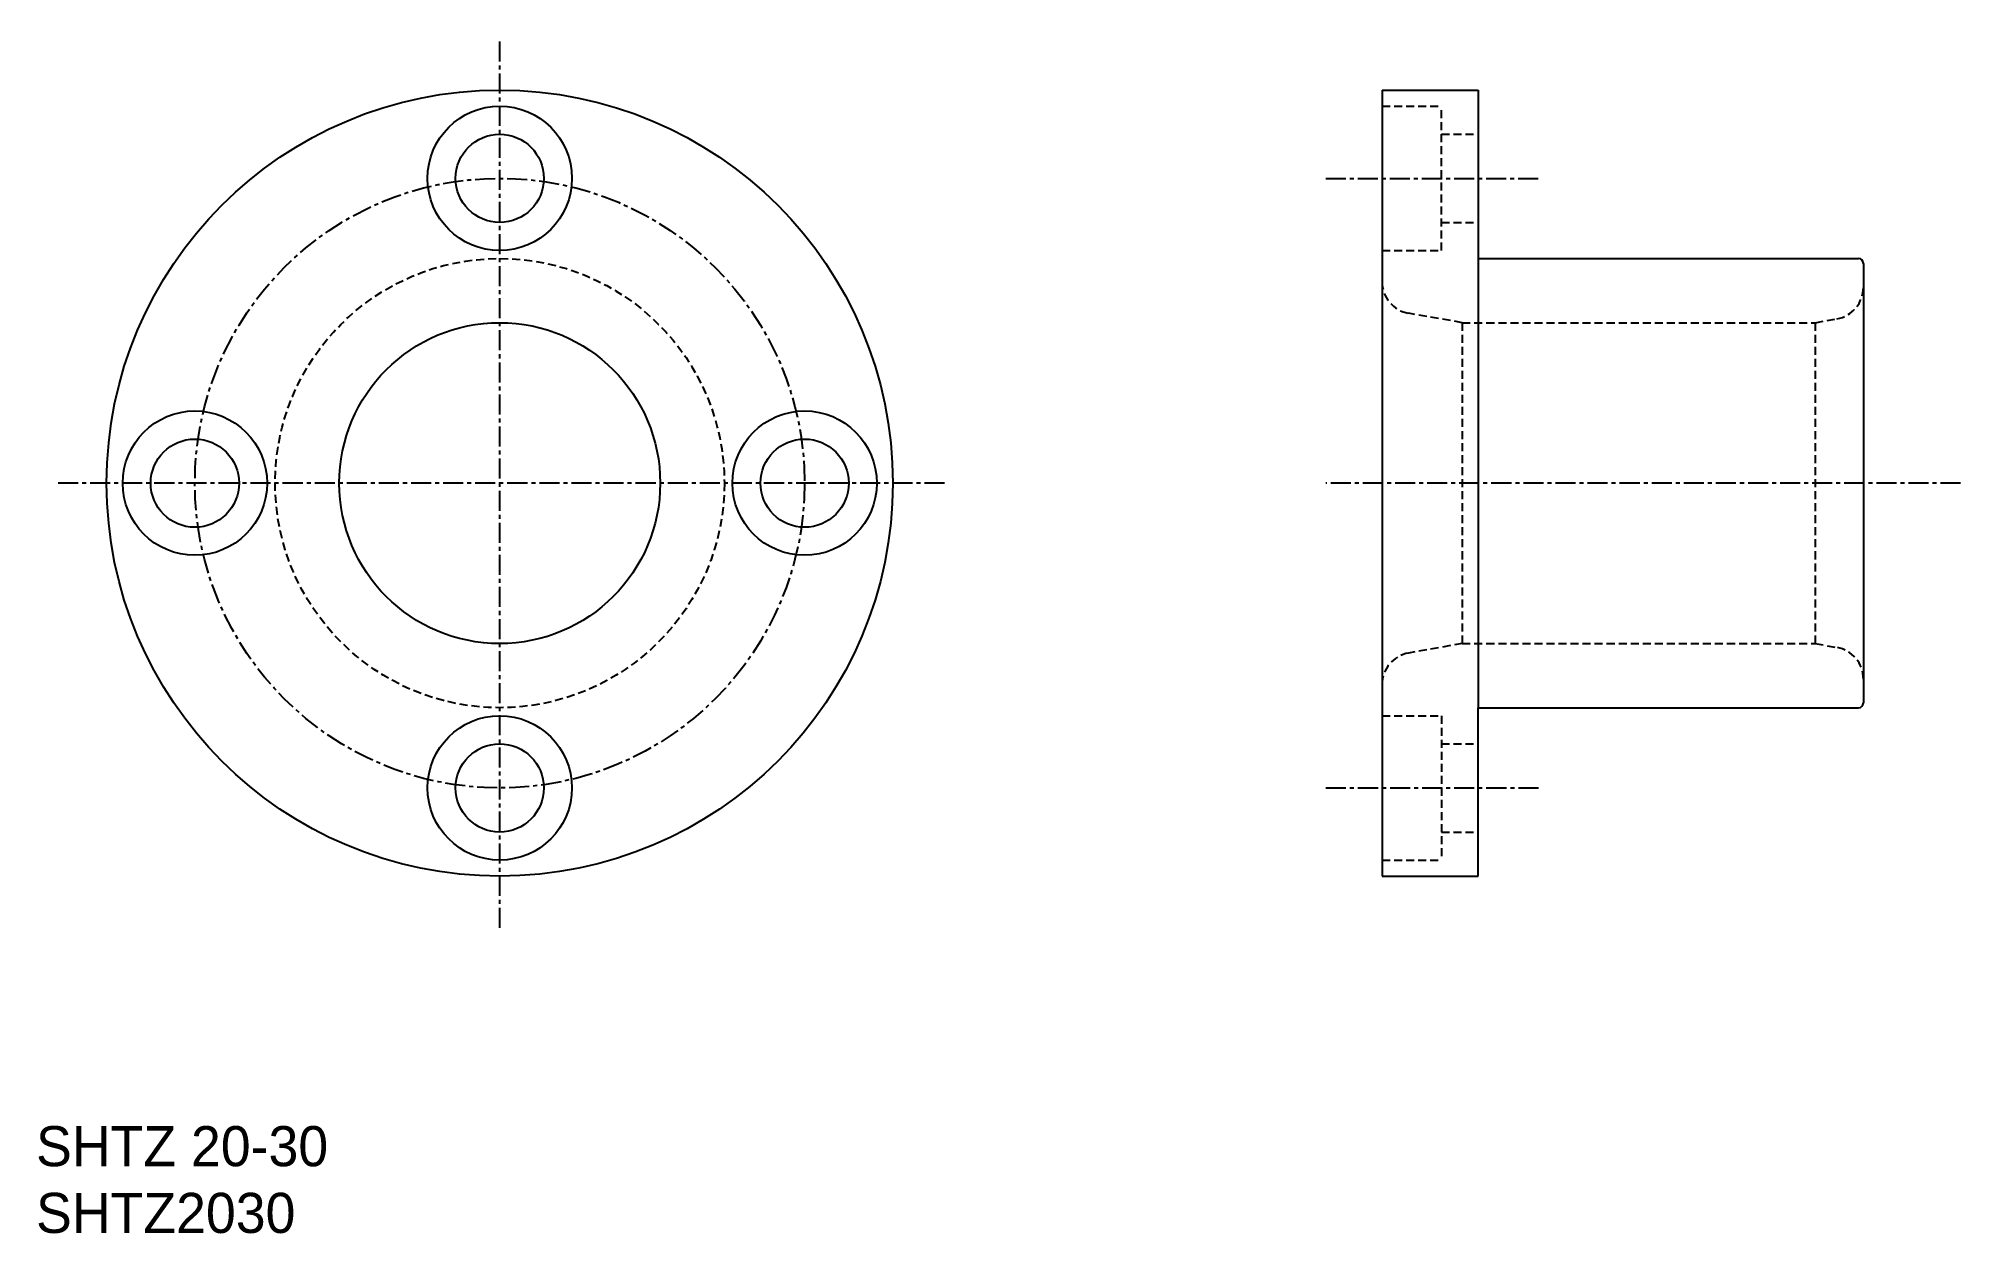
# Model space of a CAD drawing. Extents: x 21 to 141, y 31 to 106.
import ezdxf

# ---------------------------------------------------------------- set-up
doc = ezdxf.new("R2010")
doc.units = 0
doc.linetypes.add('CENTER', pattern=[2, 1.25, -0.25, 0.25, -0.25])
doc.linetypes.add('DASHED', pattern=[0.75, 0.5, -0.25])
doc.layers.get('0').update_dxf_attribs({"linetype": 'CONTINUOUS'})
doc.layers.add('CENTER', color=1, linetype='CENTER')

msp = doc.modelspace()

# ---------------------------------------------------------------- linework, layer by layer
at = {"color": 7, "linetype": 'CONTINUOUS'}
for p, q in [((104.64, 102.58), (110.64, 102.58)), ((104.64, 102.58), (104.64, 53.58)), ((110.64, 102.58), (110.64, 92.08)), ((110.64, 92.08), (134.34, 92.08)), ((110.64, 92.08), (110.64, 64.08)), ((134.64, 91.78), (134.64, 64.38)), ((110.64, 64.08), (134.34, 64.08)), ((110.64, 53.58), (110.64, 64.08)), ((104.64, 53.58), (110.64, 53.58))]:
    msp.add_line(p, q, dxfattribs=at)
at = {"color": 3, "linetype": 'DASHED'}
for p, q in [((104.64, 101.58), (108.34, 101.58)), ((108.34, 92.58), (108.34, 101.58)), ((108.34, 99.83), (110.64, 99.83)), ((108.34, 94.33), (110.64, 94.33)), ((104.64, 92.58), (108.34, 92.58)), ((109.64, 88.08), (106.29, 88.67)), ((109.64, 88.08), (109.64, 68.08)), ((109.64, 88.08), (131.64, 88.08)), ((131.64, 88.08), (132.99, 88.32)), ((131.64, 88.08), (131.64, 68.08)), ((109.64, 68.08), (106.29, 67.49)), ((109.64, 68.08), (131.64, 68.08)), ((131.64, 68.08), (132.99, 67.84)), ((104.64, 63.58), (108.34, 63.58)), ((108.34, 63.58), (108.34, 54.58)), ((108.34, 61.83), (110.64, 61.83)), ((108.34, 56.33), (110.64, 56.33)), ((104.64, 54.58), (108.34, 54.58))]:
    msp.add_line(p, q, dxfattribs=at)
at = {"color": 7, "linetype": 'CONTINUOUS'}
for centre, radius in [((49.65, 78.08), 24.5), ((49.65, 97.08), 4.5), ((49.65, 97.08), 2.75), ((49.65, 78.08), 10), ((30.65, 78.08), 4.5), ((68.65, 78.08), 4.5), ((30.65, 78.08), 2.75), ((68.65, 78.08), 2.75), ((49.65, 59.08), 4.5), ((49.65, 59.08), 2.75)]:
    msp.add_circle(centre, radius, dxfattribs=at)
at = {"color": 3, "linetype": 'DASHED'}
msp.add_circle((49.65, 78.08), 14, dxfattribs=at)
at = {"color": 7, "linetype": 'CONTINUOUS'}
for centre, start, end in [((134.34, 91.78), 0, 90), ((134.34, 64.38), 270, 0)]:
    msp.add_arc(centre, 0.3, start, end, dxfattribs=at)
at = {"color": 3, "linetype": 'DASHED'}
for centre, start, end in [((106.64, 90.64), 180, 260), ((132.64, 90.29), 280, 0), ((106.64, 65.52), 100, 180), ((132.64, 65.87), 0, 80)]:
    msp.add_arc(centre, 2, start, end, dxfattribs=at)
at = {"layer": 'CENTER', "color": 1, "linetype": 'CENTER'}
for p, q in [((49.65, 50.36), (49.65, 105.8)), ((101.13, 97.08), (114.54, 97.08)), ((77.37, 78.08), (21.93, 78.08)), ((140.7, 78.08), (101.14, 78.08)), ((101.14, 59.08), (114.54, 59.08))]:
    msp.add_line(p, q, dxfattribs=at)
msp.add_circle((49.65, 78.08), 19, dxfattribs=at)

# ---------------------------------------------------------------- texts
at = {"color": 7, "linetype": 'CONTINUOUS'}
for s, p in [('SHTZ 20-30', (20.75, 35.5)), ('SHTZ2030', (20.75, 31.34))]:
    msp.add_text(s, height=2.5, dxfattribs=at).set_placement(p)

doc.saveas('drawing.dxf')
